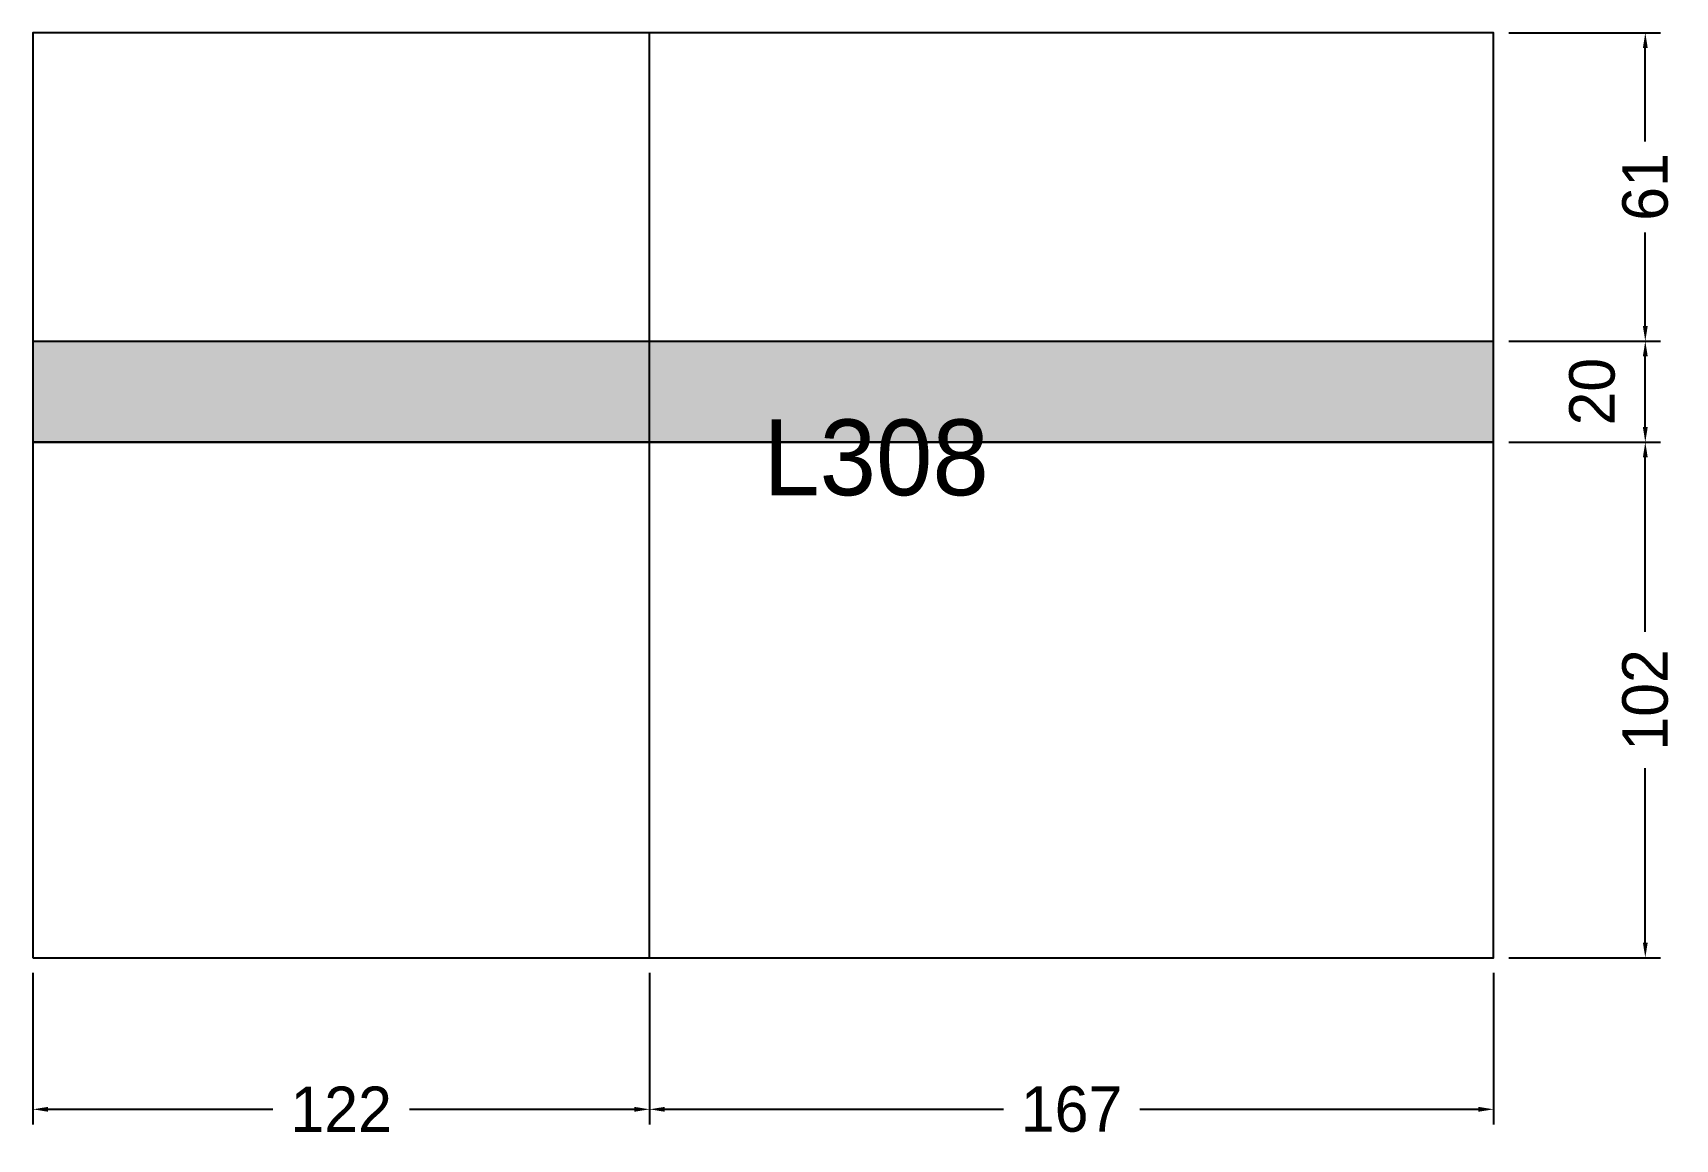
# Model space of a CAD drawing. Extents: x 0 to 325, y -36 to 183.
import ezdxf

# ---------------------------------------------------------------- set-up
doc = ezdxf.new("R2010")
doc.units = 0
for name, color, linetype in [('3', 3, 'Continuous'), ('4', 4, 'Continuous'), ('Hachura', 251, 'Continuous'), ('Painéis', 200, 'Continuous')]:
    doc.layers.add(name, color=color, linetype=linetype)
doc.dimstyles.new('COTA PAINEL-50', dxfattribs={"dimtxt": 9, "dimasz": 3, "dimexe": 3, "dimexo": 3, "dimgap": 3, "dimtad": 1, "dimdec": 1, "dimcen": 2.5, "dimclrd": 4, "dimclre": 4, "dimclrt": 240, "dimazin": 3, "dimtfac": 1, "dimtmove": 0, "dimatfit": 3})

# ---------------------------------------------------------------- blocks, each defined once
blk = doc.blocks.new('_CLOSEDFILLED')
at = {"color": 0, "linetype": 'BYBLOCK'}
blk.add_solid([(-1, 0.16), (0, 0), (-1, -0.16)], dxfattribs=at)
blk = doc.blocks.new('*D1')
at = {"color": 4}
for p, q in [((0, -3), (0, -33)), ((122, -3), (122, -33)), ((3, -30), (47.5, -30)), ((74.5, -30), (119, -30))]:
    blk.add_line(p, q, dxfattribs=at)
at = {"layer": 'Defpoints'}
for p in [(0, 0), (122, 0), (0, -30)]:
    blk.add_point(p, dxfattribs=at)
at = {"layer": 'Painéis', "color": 4, "xscale": 3, "yscale": 3, "rotation": 180}
blk.add_blockref('_CLOSEDFILLED', (0, -30), dxfattribs=at)
at = {"layer": 'Painéis', "color": 4, "xscale": 3, "yscale": 3}
blk.add_blockref('_CLOSEDFILLED', (122, -30), dxfattribs=at)
at = {"layer": 'Painéis', "color": 240, "insert": (61, -30), "char_height": 9, "attachment_point": 5}
blk.add_mtext('122', dxfattribs=at)
blk = doc.blocks.new('*D2')
at = {"color": 4}
for p, q in [((122, -3), (122, -33)), ((289, -3), (289, -33)), ((125, -30), (192, -30)), ((219, -30), (286, -30))]:
    blk.add_line(p, q, dxfattribs=at)
at = {"layer": 'Defpoints'}
for p in [(122, 0), (289, 0), (122, -30)]:
    blk.add_point(p, dxfattribs=at)
at = {"layer": 'Painéis', "color": 4, "xscale": 3, "yscale": 3, "rotation": 180}
blk.add_blockref('_CLOSEDFILLED', (122, -30), dxfattribs=at)
at = {"layer": 'Painéis', "color": 4, "xscale": 3, "yscale": 3}
blk.add_blockref('_CLOSEDFILLED', (289, -30), dxfattribs=at)
at = {"layer": 'Painéis', "color": 240, "insert": (205.5, -30), "char_height": 9, "attachment_point": 5}
blk.add_mtext('167', dxfattribs=at)
blk = doc.blocks.new('*D3')
at = {"color": 4}
for p, q in [((292, 102), (322, 102)), ((319, 64.5), (319, 99)), ((319, 3), (319, 37.5)), ((292, 0), (322, 0))]:
    blk.add_line(p, q, dxfattribs=at)
at = {"layer": 'Defpoints'}
for p in [(289, 102), (289, 0), (319, 0)]:
    blk.add_point(p, dxfattribs=at)
at = {"layer": 'Painéis', "color": 4, "xscale": 3, "yscale": 3}
for p, rotation in [((319, 102), 90), ((319, 0), 270)]:
    blk.add_blockref('_CLOSEDFILLED', p, dxfattribs=dict(at, rotation=rotation))
at = {"layer": 'Painéis', "color": 240, "insert": (319, 51), "char_height": 9, "attachment_point": 5, "rotation": 90}
blk.add_mtext('102', dxfattribs=at)
blk = doc.blocks.new('*D4')
at = {"color": 4}
for p, q in [((292, 122), (322, 122)), ((319, 105), (319, 119)), ((292, 102), (322, 102))]:
    blk.add_line(p, q, dxfattribs=at)
at = {"layer": 'Defpoints'}
for p in [(289, 122), (289, 102), (319, 102)]:
    blk.add_point(p, dxfattribs=at)
at = {"layer": 'Painéis', "color": 4, "xscale": 3, "yscale": 3}
for p, rotation in [((319, 122), 90), ((319, 102), 270)]:
    blk.add_blockref('_CLOSEDFILLED', p, dxfattribs=dict(at, rotation=rotation))
at = {"layer": 'Painéis', "color": 240, "insert": (308.5, 112), "char_height": 9, "attachment_point": 5, "rotation": 90}
blk.add_mtext('20', dxfattribs=at)
blk = doc.blocks.new('*D5')
at = {"color": 4}
for p, q in [((292, 183), (322, 183)), ((319, 161.5), (319, 180)), ((319, 125), (319, 143.5)), ((292, 122), (322, 122))]:
    blk.add_line(p, q, dxfattribs=at)
at = {"layer": 'Defpoints'}
for p in [(289, 183), (289, 122), (319, 122)]:
    blk.add_point(p, dxfattribs=at)
at = {"layer": 'Painéis', "color": 4, "xscale": 3, "yscale": 3}
for p, rotation in [((319, 183), 90), ((319, 122), 270)]:
    blk.add_blockref('_CLOSEDFILLED', p, dxfattribs=dict(at, rotation=rotation))
at = {"layer": 'Painéis', "color": 240, "insert": (319, 152.5), "char_height": 9, "attachment_point": 5, "rotation": 90}
blk.add_mtext('61', dxfattribs=at)

msp = doc.modelspace()

# ---------------------------------------------------------------- hatches: boundary and pattern name
at = {"layer": 'Hachura'}
h = msp.add_hatch(color=7, dxfattribs=at)
h.dxf.hatch_style = 1
h.paths.add_polyline_path([(0, 102), (289, 102), (289, 122), (0, 122)])

# ---------------------------------------------------------------- linework, layer by layer
at = {"layer": '3'}
for p, q in [((289, 183), (0, 183)), ((0, 183), (0, 0)), ((289, 0), (289, 183)), ((0, 0), (289, 0))]:
    msp.add_line(p, q, dxfattribs=at)
at = {"layer": '3', "lineweight": 25}
msp.add_lwpolyline([(0, 0), (289, 0), (289, 183), (0, 183)], close=True, dxfattribs=at)
at = {"layer": '3'}
for points in [[(122, 0), (122, 183)], [(0, 122), (289, 122)], [(0, 102), (289, 102)], [(289, 102), (0, 102)]]:
    msp.add_lwpolyline(points, dxfattribs=at)
at = {"layer": 'Painéis', "lineweight": 18}
for p, q in [((122, 0), (122, 183)), ((0, 122), (289, 122)), ((0, 102), (289, 102))]:
    msp.add_line(p, q, dxfattribs=at)

# ---------------------------------------------------------------- texts
at = {"layer": '4'}
msp.add_text('L308', height=15, dxfattribs=at).set_placement((144.5, 91.5))

# ---------------------------------------------------------------- dimensions: what is measured, and where the dimension line sits
at = {"layer": 'Painéis'}
for base, p1, p2, picture, middle in [((319, 122), (289, 122), (289, 183), '*D5', (319, 152.5)), ((319, 102), (289, 102), (289, 122), '*D4', (308.5, 112)), ((319, 0), (289, 0), (289, 102), '*D3', (319, 51))]:
    dim = msp.add_linear_dim(base=base, p1=p1, p2=p2, angle=90, dimstyle='COTA PAINEL-50', dxfattribs=at)
    dim.commit()
    dim.dimension.update_dxf_attribs({"geometry": picture, "text_midpoint": middle})
for base, p1, p2, picture, middle in [((0, -30), (0, 0), (122, 0), '*D1', (61, -30)), ((122, -30), (122, 0), (289, 0), '*D2', (205.5, -30))]:
    dim = msp.add_linear_dim(base=base, p1=p1, p2=p2, dimstyle='COTA PAINEL-50', dxfattribs=at)
    dim.commit()
    dim.dimension.update_dxf_attribs({"geometry": picture, "text_midpoint": middle})

doc.saveas('drawing.dxf')
